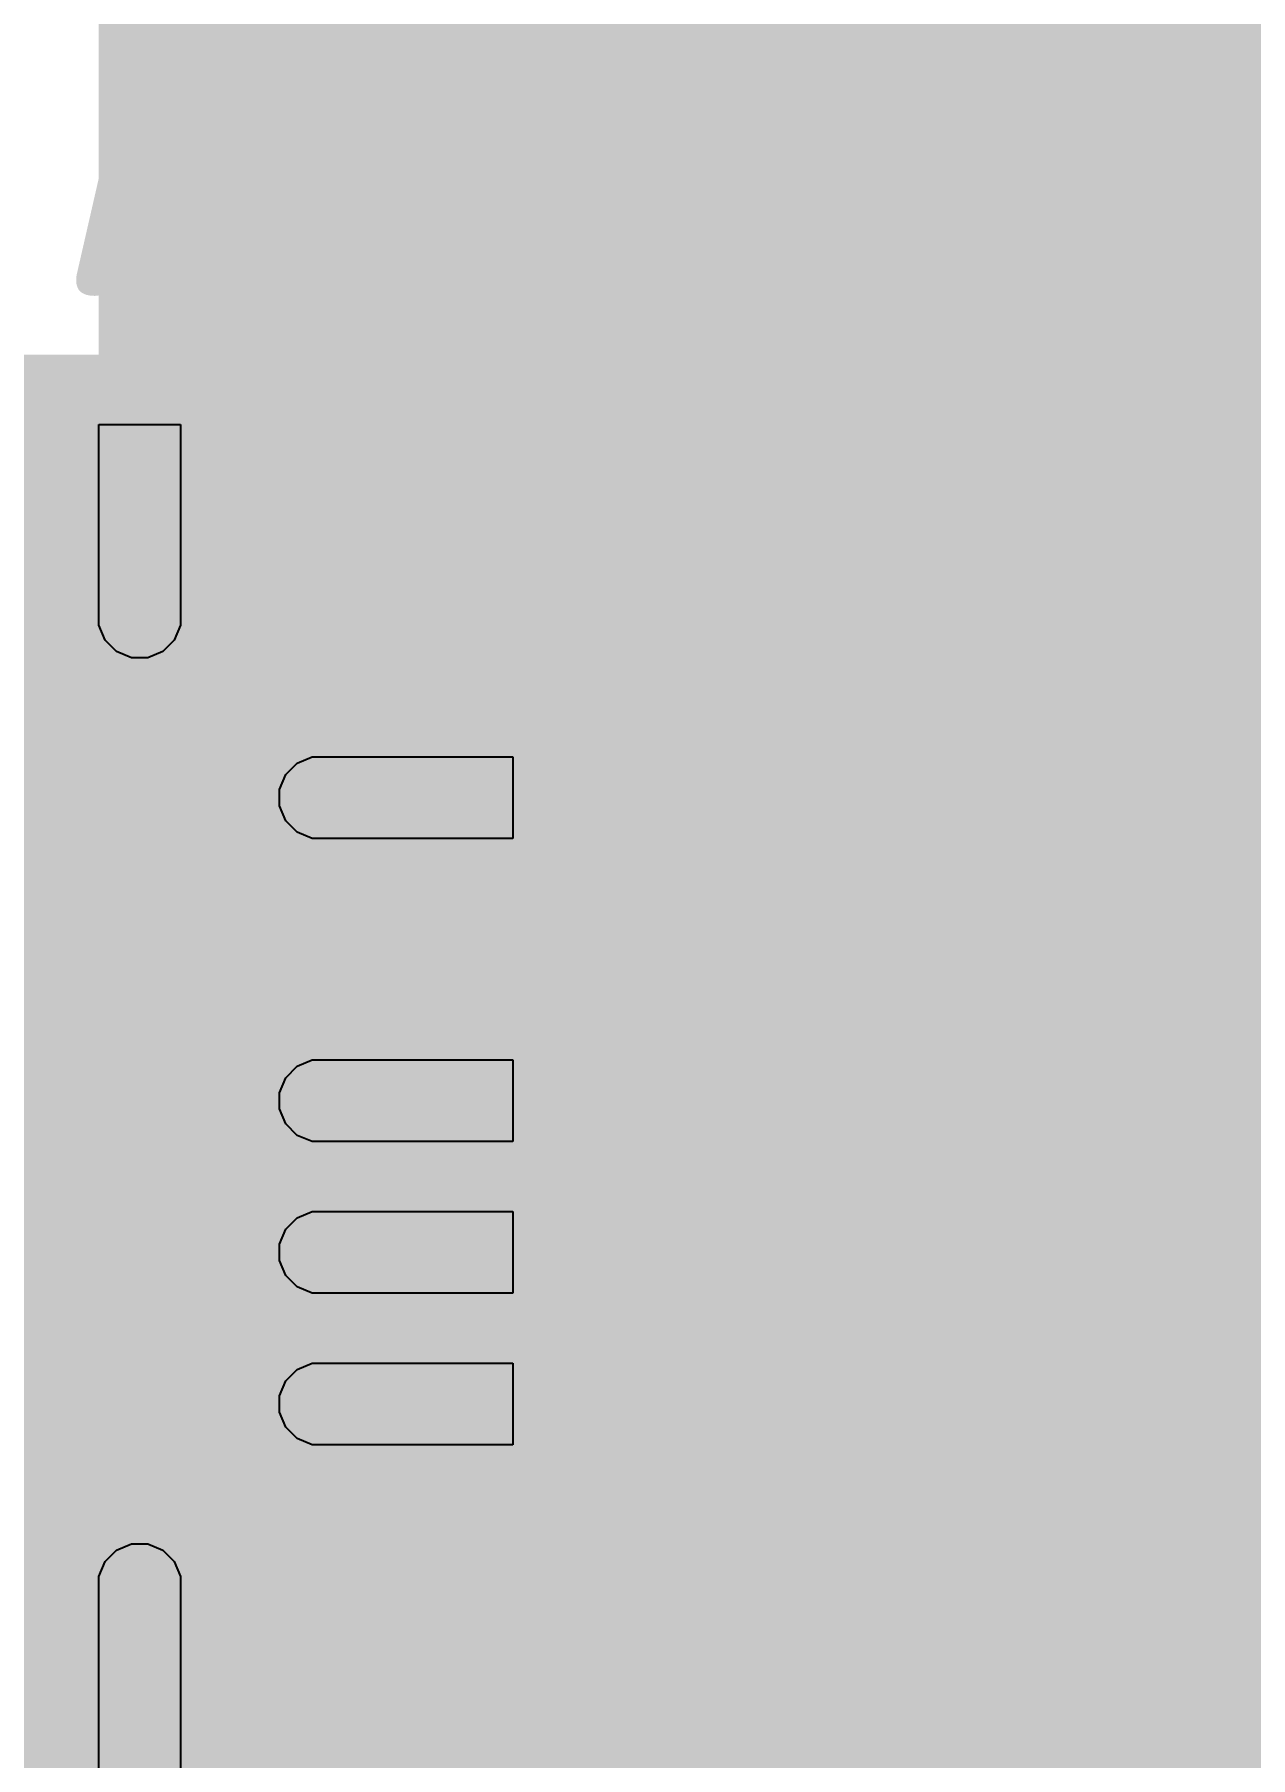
# Model space of a CAD drawing. Header units: inches. Extents: x 0 to 220, y 0 to 115.
# Drawn here: x 140.75 to 145.96, y 5.98 to 13.37 of the extents above; entities that cross this region are included whole.
import ezdxf

# ---------------------------------------------------------------- set-up
doc = ezdxf.new("R2010")
doc.units = ezdxf.units.IN
for name, color, linetype in [('Bottom Layer- Bottom', 5, 'Continuous'), ('Bottom Solder- Bot Mask', 6, 'Continuous'), ('Mechanical 13', 56, 'Continuous'), ('Mechanical 15', 56, 'Continuous'), ('Top 3D Body', 56, 'Continuous'), ('Top Assembly', 56, 'Continuous'), ('Top Courtyard', 56, 'Continuous'), ('Top Layer- Top', 1, 'Continuous'), ('Top Overlay- Top Silk', 2, 'Continuous'), ('Top Paste- Top Paste', 8, 'Continuous'), ('Top Solder- Top Mask', 216, 'Continuous')]:
    doc.layers.add(name, color=color, linetype=linetype)
doc.styles.add('Arial', font='', dxfattribs={"height": 0.2})
doc.styles.add('GOST type B', font='', dxfattribs={"height": 0.2})
doc.styles.get('Arial').set_extended_font_data('Arial')
doc.styles.get('GOST type B').set_extended_font_data('GOST type B')

# ---------------------------------------------------------------- blocks, each defined once
blk = doc.blocks.new('20_VQFN_156')
at = {"layer": 'Bottom Layer- Bottom'}
h = blk.add_hatch(color=7, dxfattribs=at)
edge = h.paths.add_edge_path()
edge.add_arc((1.00000054, 1.00000054), 0.2999994, 0, 360)
h = blk.add_hatch(color=7, dxfattribs=at)
edge = h.paths.add_edge_path()
edge.add_arc((1.00000054, 0), 0.2999994, 0, 360)
h = blk.add_hatch(color=7, dxfattribs=at)
edge = h.paths.add_edge_path()
edge.add_arc((1.00000054, -1.00000054), 0.2999994, 0, 360)
at = {"layer": 'Bottom Solder- Bot Mask'}
h = blk.add_hatch(color=7, dxfattribs=at)
edge = h.paths.add_edge_path()
edge.add_arc((1.00000054, 1.00000054), 0.2999994, 0, 360)
h = blk.add_hatch(color=7, dxfattribs=at)
edge = h.paths.add_edge_path()
edge.add_arc((1.00000054, 0), 0.2999994, 0, 360)
h = blk.add_hatch(color=7, dxfattribs=at)
edge = h.paths.add_edge_path()
edge.add_arc((1.00000054, -1.00000054), 0.2999994, 0, 360)
at = {"layer": 'Top Layer- Top'}
h = blk.add_hatch(color=1, dxfattribs=at)
edge = h.paths.add_edge_path()
edge.add_line((1.47500086, 2.89999928), (1.47500086, 2.07499966))
edge.add_arc((1.29999994, 2.07499966), 0.17500092, 270, 360, ccw=False)
edge.add_arc((1.29999994, 2.07499966), 0.17500092, 180, 270, ccw=False)
edge.add_line((1.12499902, 2.07499966), (1.12499902, 2.89999928))
edge.add_line((1.12499902, 2.89999928), (1.47500086, 2.89999928))
h = blk.add_hatch(color=7, dxfattribs=at)
edge = h.paths.add_edge_path()
edge.add_arc((1.29999994, 2.41805206), 0.15750032, 0, 360)
blk.add_hatch(color=7, dxfattribs=at).paths.add_polyline_path([(-1.57499939, 1.57499939), (1.57499939, 1.57499939), (1.57499939, -1.57499939), (-1.57499939, -1.57499939)])
h = blk.add_hatch(color=1, dxfattribs=at)
edge = h.paths.add_edge_path()
edge.add_line((2.89999928, 1.12499902), (2.07499966, 1.12499902))
edge.add_arc((2.07499966, 1.29999994), 0.17500092, 180, 270, ccw=False)
edge.add_arc((2.07499966, 1.29999994), 0.17500092, 90, 180, ccw=False)
edge.add_line((2.07499966, 1.47500086), (2.89999928, 1.47500086))
edge.add_line((2.89999928, 1.47500086), (2.89999928, 1.12499902))
h = blk.add_hatch(color=7, dxfattribs=at)
edge = h.paths.add_edge_path()
edge.add_arc((2.39999774, 1.29999994), 0.15750032, 0, 360)
h = blk.add_hatch(color=7, dxfattribs=at)
edge = h.paths.add_edge_path()
edge.add_arc((1.00000054, 1.00000054), 0.2999994, 0, 360)
h = blk.add_hatch(color=1, dxfattribs=at)
edge = h.paths.add_edge_path()
edge.add_line((2.89999928, 0.47500032), (2.07499966, 0.47500032))
edge.add_arc((2.07499966, 0.65000124), 0.17500092, 180.0000000000001, 270, ccw=False)
edge.add_arc((2.074995324015527, 0.6500030360289737), 0.1749965840247437, 89.99858035165812, 180.0005880393647, ccw=False)
edge.add_line((2.07499966, 0.8249996199999998), (2.89999928, 0.8249996199999998))
edge.add_line((2.89999928, 0.8249996199999998), (2.89999928, 0.47500032))
h = blk.add_hatch(color=7, dxfattribs=at)
edge = h.paths.add_edge_path()
edge.add_arc((2.39999774, 0.65000124), 0.15750032, 0, 360)
h = blk.add_hatch(color=7, dxfattribs=at)
edge = h.paths.add_edge_path()
edge.add_arc((1.00000054, 0), 0.2999994, 0, 360)
h = blk.add_hatch(color=1, dxfattribs=at)
edge = h.paths.add_edge_path()
edge.add_line((2.89999928, -0.17500092), (2.07499966, -0.17500092))
edge.add_arc((2.07499966, 0), 0.17500092, 180, 270, ccw=False)
edge.add_arc((2.07499966, 0), 0.17500092, 90, 180, ccw=False)
edge.add_line((2.07499966, 0.17500092), (2.89999928, 0.17500092))
edge.add_line((2.89999928, 0.17500092), (2.89999928, -0.17500092))
h = blk.add_hatch(color=7, dxfattribs=at)
edge = h.paths.add_edge_path()
edge.add_arc((2.41805206, 0), 0.15750032, 0, 360)
h = blk.add_hatch(color=1, dxfattribs=at)
edge = h.paths.add_edge_path()
edge.add_line((2.89999928, -0.8249996199999998), (2.07499966, -0.8249996199999998))
edge.add_arc((2.075001456073475, -0.6499969038820222), 0.1750027161271943, 180.0014196423068, 269.99941196667055, ccw=False)
edge.add_arc((2.07499966, -0.65000124), 0.17500092, 90, 180, ccw=False)
edge.add_line((2.07499966, -0.47500032), (2.89999928, -0.47500032))
edge.add_line((2.89999928, -0.47500032), (2.89999928, -0.8249996199999998))
h = blk.add_hatch(color=7, dxfattribs=at)
edge = h.paths.add_edge_path()
edge.add_arc((2.40000028, -0.65000124), 0.15750032, 0, 360)
h = blk.add_hatch(color=7, dxfattribs=at)
edge = h.paths.add_edge_path()
edge.add_arc((1.00000054, -1.00000054), 0.2999994, 0, 360)
h = blk.add_hatch(color=1, dxfattribs=at)
edge = h.paths.add_edge_path()
edge.add_line((2.89999928, -1.47500086), (2.07499966, -1.47500086))
edge.add_arc((2.07499966, -1.29999994), 0.17500092, 180, 270, ccw=False)
edge.add_arc((2.07499966, -1.29999994), 0.17500092, 90, 180, ccw=False)
edge.add_line((2.07499966, -1.12499902), (2.89999928, -1.12499902))
edge.add_line((2.89999928, -1.12499902), (2.89999928, -1.47500086))
h = blk.add_hatch(color=7, dxfattribs=at)
edge = h.paths.add_edge_path()
edge.add_arc((2.41805206, -1.29999994), 0.15750032, 0, 360)
h = blk.add_hatch(color=1, dxfattribs=at)
edge = h.paths.add_edge_path()
edge.add_line((1.12499902, -2.89999928), (1.12499902, -2.07499966))
edge.add_arc((1.29999994, -2.07499966), 0.17500092, 90, 180, ccw=False)
edge.add_arc((1.29999994, -2.07499966), 0.17500092, 0, 90, ccw=False)
edge.add_line((1.47500086, -2.07499966), (1.47500086, -2.89999928))
edge.add_line((1.47500086, -2.89999928), (1.12499902, -2.89999928))
h = blk.add_hatch(color=7, dxfattribs=at)
edge = h.paths.add_edge_path()
edge.add_arc((1.29999994, -2.40000028), 0.15750032, 0, 360)
at = {"layer": 'Top Paste- Top Paste'}
h = blk.add_hatch(color=8, dxfattribs=at)
edge = h.paths.add_edge_path()
edge.add_line((1.44999964, 2.8750006), (1.44999964, 2.07499966))
edge.add_arc((1.29999994, 2.07499966), 0.1499997, 270, 360, ccw=False)
edge.add_arc((1.29999994, 2.07499966), 0.1499997, 180, 270, ccw=False)
edge.add_line((1.15000024, 2.07499966), (1.15000024, 2.8750006))
edge.add_line((1.15000024, 2.8750006), (1.44999964, 2.8750006))
for points in [[(0.1499997, 0.1499997), (1.4499971, 0.1499997), (1.4499971, 1.4499971), (0.1499997, 1.4499971)], [(0.1499997, -1.44999964), (1.4499971, -1.44999964), (1.4499971, -0.15000224), (0.1499997, -0.15000224)]]:
    blk.add_hatch(color=7, dxfattribs=at).paths.add_polyline_path(points)
h = blk.add_hatch(color=8, dxfattribs=at)
edge = h.paths.add_edge_path()
edge.add_line((2.8750006, 1.15000024), (2.07499966, 1.15000024))
edge.add_arc((2.07499966, 1.29999994), 0.1499997, 180, 270, ccw=False)
edge.add_arc((2.07499966, 1.29999994), 0.1499997, 90, 180, ccw=False)
edge.add_line((2.07499966, 1.44999964), (2.8750006, 1.44999964))
edge.add_line((2.8750006, 1.44999964), (2.8750006, 1.15000024))
h = blk.add_hatch(color=8, dxfattribs=at)
edge = h.paths.add_edge_path()
edge.add_line((2.8750006, 0.499999), (2.07499966, 0.499999))
edge.add_arc((2.074997863974734, 0.6499969040266516), 0.1499979040374041, 179.9983437570373, 270.0006860407037, ccw=False)
edge.add_arc((2.07499966, 0.65000124), 0.1499997, 90, 180, ccw=False)
edge.add_line((2.07499966, 0.8000009399999999), (2.8750006, 0.8000009399999999))
edge.add_line((2.8750006, 0.8000009399999999), (2.8750006, 0.499999))
h = blk.add_hatch(color=8, dxfattribs=at)
edge = h.paths.add_edge_path()
edge.add_line((2.8750006, -0.1499997), (2.07499966, -0.1499997))
edge.add_arc((2.07499966, 3.69618646800518e-17), 0.1499997, 180, 270, ccw=False)
edge.add_arc((2.07499966, -3.69618646800518e-17), 0.1499997, 90, 180, ccw=False)
edge.add_line((2.07499966, 0.1499997), (2.8750006, 0.1499997))
edge.add_line((2.8750006, 0.1499997), (2.8750006, -0.1499997))
h = blk.add_hatch(color=8, dxfattribs=at)
edge = h.paths.add_edge_path()
edge.add_line((2.8750006, -0.8000009399999999), (2.07499966, -0.8000009399999999))
edge.add_arc((2.07499966, -0.65000124), 0.1499997, 180, 270, ccw=False)
edge.add_arc((2.075003996129102, -0.6500030360771837), 0.1500040361398554, 90.00165623474822, 179.9993139675107, ccw=False)
edge.add_line((2.07499966, -0.499999), (2.8750006, -0.499999))
edge.add_line((2.8750006, -0.499999), (2.8750006, -0.8000009399999999))
h = blk.add_hatch(color=8, dxfattribs=at)
edge = h.paths.add_edge_path()
edge.add_line((2.8750006, -1.44999964), (2.07499966, -1.44999964))
edge.add_arc((2.07499966, -1.29999994), 0.1499997, 180, 270, ccw=False)
edge.add_arc((2.07499966, -1.29999994), 0.1499997, 90, 180, ccw=False)
edge.add_line((2.07499966, -1.15000024), (2.8750006, -1.15000024))
edge.add_line((2.8750006, -1.15000024), (2.8750006, -1.44999964))
h = blk.add_hatch(color=8, dxfattribs=at)
edge = h.paths.add_edge_path()
edge.add_line((1.15000024, -2.8750006), (1.15000024, -2.07499966))
edge.add_arc((1.29999994, -2.07499966), 0.1499997, 90, 180, ccw=False)
edge.add_arc((1.29999994, -2.07499966), 0.1499997, 0, 90, ccw=False)
edge.add_line((1.44999964, -2.07499966), (1.44999964, -2.8750006))
edge.add_line((1.44999964, -2.8750006), (1.15000024, -2.8750006))
at = {"layer": 'Top Solder- Top Mask'}
h = blk.add_hatch(color=7, dxfattribs=at)
edge = h.paths.add_edge_path()
edge.add_arc((1.29999994, 2.41805206), 0.15750032, 0, 360)
for color, points in [(7, [(-1.57499939, 1.57499939), (1.57499939, 1.57499939), (1.57499939, -1.57499939), (-1.57499939, -1.57499939)]), (216, [(2.89999928, 0.47500032), (2.07499966, 0.47500032), (2.04018896, 0.47500032), (1.97586854, 0.5016423799999999), (1.9266408, 0.55087012), (1.89999874, 0.61519054), (1.89999874, 0.65000124), (1.89999874, 0.6848093999999999), (1.9266408, 0.74912982), (1.97586854, 0.7983575599999999), (2.04018896, 0.8250021599999999), (2.07499966, 0.8250021599999999), (2.07499966, 0.8249996199999998), (2.89999928, 0.8249996199999998)])]:
    blk.add_hatch(color=color, dxfattribs=at).paths.add_polyline_path(points)
h = blk.add_hatch(color=7, dxfattribs=at)
edge = h.paths.add_edge_path()
edge.add_arc((2.39999774, 1.29999994), 0.15750032, 0, 360)
h = blk.add_hatch(color=7, dxfattribs=at)
edge = h.paths.add_edge_path()
edge.add_arc((1.00000054, 1.00000054), 0.2999994, 0, 360)
h = blk.add_hatch(color=7, dxfattribs=at)
edge = h.paths.add_edge_path()
edge.add_arc((2.39999774, 0.65000124), 0.15750032, 0, 360)
h = blk.add_hatch(color=7, dxfattribs=at)
edge = h.paths.add_edge_path()
edge.add_arc((1.00000054, 0), 0.2999994, 0, 360)
h = blk.add_hatch(color=7, dxfattribs=at)
edge = h.paths.add_edge_path()
edge.add_arc((2.41805206, 0), 0.15750032, 0, 360)
h = blk.add_hatch(color=7, dxfattribs=at)
edge = h.paths.add_edge_path()
edge.add_arc((2.40000028, -0.65000124), 0.15750032, 0, 360)
h = blk.add_hatch(color=7, dxfattribs=at)
edge = h.paths.add_edge_path()
edge.add_arc((1.00000054, -1.00000054), 0.2999994, 0, 360)
h = blk.add_hatch(color=7, dxfattribs=at)
edge = h.paths.add_edge_path()
edge.add_arc((2.41805206, -1.29999994), 0.15750032, 0, 360)
h = blk.add_hatch(color=7, dxfattribs=at)
edge = h.paths.add_edge_path()
edge.add_arc((1.29999994, -2.40000028), 0.15750032, 0, 360)
at = {"layer": 'Top 3D Body'}
for points in [[(-2.5750012, 2.5750012, 0.1999996, 0.1999996, 0), (2.5750012, 2.5750012, 0.1999996, 0.1999996, 0)], [(2.5750012, -2.5750012, 0.1999996, 0.1999996, 0), (2.5750012, 2.5750012, 0.1999996, 0.1999996, 0)], [(-2.5750012, -2.5750012, 0.1999996, 0.1999996, 0), (2.5750012, -2.5750012, 0.1999996, 0.1999996, 0)]]:
    blk.add_lwpolyline(points, format="xyseb", dxfattribs=at)
for points in [[(2.5250013, 2.5750012, 0.0999998, 0.0999998, 1), (2.6250011, 2.5750012, 0.0999998, 0.0999998, 1)], [(2.5250013, 2.5750012, 0.0999998, 0.0999998, 1), (2.6250011, 2.5750012, 0.0999998, 0.0999998, 1)], [(2.5250013, -2.5750012, 0.0999998, 0.0999998, 1), (2.6250011, -2.5750012, 0.0999998, 0.0999998, 1)], [(2.5250013, -2.5750012, 0.0999998, 0.0999998, 1), (2.6250011, -2.5750012, 0.0999998, 0.0999998, 1)]]:
    blk.add_lwpolyline(points, format="xyseb", close=True, dxfattribs=at)
at = {"layer": 'Top Assembly'}
for points in [[(-3.00000162, 3.00000162, 0.1999996, 0.1999996, 0), (3.00000162, 3.00000162, 0.1999996, 0.1999996, 0)], [(3.00000162, -3.00000162, 0.1999996, 0.1999996, 0), (3.00000162, 3.00000162, 0.1999996, 0.1999996, 0)]]:
    blk.add_lwpolyline(points, format="xyseb", dxfattribs=at)
blk.add_lwpolyline([(2.95000172, 3.00000162, 0.0999998, 0.0999998, 1), (3.05000152, 3.00000162, 0.0999998, 0.0999998, 1)], format="xyseb", close=True, dxfattribs=at)
blk.add_lwpolyline([(2.95000172, 3.00000162, 0.0999998, 0.0999998, 1), (3.05000152, 3.00000162, 0.0999998, 0.0999998, 1)], format="xyseb", close=True, dxfattribs=at)
at = {"layer": 'Top Courtyard'}
for points in [[(-3.00000162, 3.00000162, 0.1999996, 0.1999996, 0), (3.00000162, 3.00000162, 0.1999996, 0.1999996, 0)], [(3.00000162, -3.00000162, 0.1999996, 0.1999996, 0), (3.00000162, 3.00000162, 0.1999996, 0.1999996, 0)]]:
    blk.add_lwpolyline(points, format="xyseb", dxfattribs=at)
blk.add_lwpolyline([(2.95000172, 3.00000162, 0.0999998, 0.0999998, 1), (3.05000152, 3.00000162, 0.0999998, 0.0999998, 1)], format="xyseb", close=True, dxfattribs=at)
blk.add_lwpolyline([(2.95000172, 3.00000162, 0.0999998, 0.0999998, 1), (3.05000152, 3.00000162, 0.0999998, 0.0999998, 1)], format="xyseb", close=True, dxfattribs=at)
at = {"layer": 'Top Overlay- Top Silk'}
for points in [[(1.85000138, 2.5750012, 0.1999996, 0.1999996, 0), (2.5750012, 2.5750012, 0.1999996, 0.1999996, 0)], [(2.5750012, 1.85000138, 0.1999996, 0.1999996, 0), (2.5750012, 2.5750012, 0.1999996, 0.1999996, 0)], [(2.5750012, -2.5750012, 0.1999996, 0.1999996, 0), (2.5750012, -1.85000138, 0.1999996, 0.1999996, 0)], [(1.85000138, -2.5750012, 0.1999996, 0.1999996, 0), (2.5750012, -2.5750012, 0.1999996, 0.1999996, 0)]]:
    blk.add_lwpolyline(points, format="xyseb", dxfattribs=at)
for points in [[(1.80000148, 2.5750012, 0.0999998, 0.0999998, 1), (1.90000128, 2.5750012, 0.0999998, 0.0999998, 1)], [(2.5250013, 2.5750012, 0.0999998, 0.0999998, 1), (2.6250011, 2.5750012, 0.0999998, 0.0999998, 1)], [(2.5250013, 2.5750012, 0.0999998, 0.0999998, 1), (2.6250011, 2.5750012, 0.0999998, 0.0999998, 1)], [(2.5250013, 1.85000138, 0.0999998, 0.0999998, 1), (2.6250011, 1.85000138, 0.0999998, 0.0999998, 1)], [(2.5250013, -1.85000138, 0.0999998, 0.0999998, 1), (2.6250011, -1.85000138, 0.0999998, 0.0999998, 1)], [(1.80000148, -2.5750012, 0.0999998, 0.0999998, 1), (1.90000128, -2.5750012, 0.0999998, 0.0999998, 1)], [(2.5250013, -2.5750012, 0.0999998, 0.0999998, 1), (2.6250011, -2.5750012, 0.0999998, 0.0999998, 1)], [(2.5250013, -2.5750012, 0.0999998, 0.0999998, 1), (2.6250011, -2.5750012, 0.0999998, 0.0999998, 1)]]:
    blk.add_lwpolyline(points, format="xyseb", close=True, dxfattribs=at)
at = {"layer": 'Top Solder- Top Mask'}
for p, q in [((1.12499902, 2.07499966), (1.12499902, 2.89999928)), ((1.12499902, 2.89999928), (1.47500086, 2.89999928)), ((1.47500086, 2.89999928), (1.47500086, 2.07499966)), ((1.12499902, 2.04018896), (1.12499902, 2.07499966)), ((1.12499902, 2.07499966), (1.12499902, 2.07499966)), ((1.47500086, 2.07499966), (1.47500086, 2.04018896)), ((1.15164108, 1.97586854), (1.12499902, 2.04018896)), ((1.47500086, 2.04018896), (1.44835626, 1.97586854)), ((1.20086882, 1.9266408), (1.15164108, 1.97586854)), ((1.26518924, 1.89999874), (1.20086882, 1.9266408)), ((1.39912852, 1.9266408), (1.3348081, 1.89999874)), ((1.44835626, 1.97586854), (1.39912852, 1.9266408)), ((1.29999994, 1.89999874), (1.26518924, 1.89999874)), ((1.3348081, 1.89999874), (1.29999994, 1.89999874)), ((1.9266408, 1.39912852), (1.97586854, 1.44835626)), ((1.97586854, 1.44835626), (2.04018896, 1.47500086)), ((2.04018896, 1.47500086), (2.07499966, 1.47500086)), ((2.07499966, 1.47500086), (2.07499966, 1.47500086)), ((2.07499966, 1.47500086), (2.89999928, 1.47500086)), ((2.89999928, 1.47500086), (2.89999928, 1.12499902)), ((1.89999874, 1.3348081), (1.9266408, 1.39912852)), ((1.89999874, 1.29999994), (1.89999874, 1.3348081)), ((1.89999874, 1.26518924), (1.89999874, 1.29999994)), ((1.9266408, 1.20086882), (1.89999874, 1.26518924)), ((1.97586854, 1.15164108), (1.9266408, 1.20086882)), ((2.04018896, 1.12499902), (1.97586854, 1.15164108)), ((2.07499966, 1.12499902), (2.04018896, 1.12499902)), ((2.89999928, 1.12499902), (2.07499966, 1.12499902)), ((1.9266408, 0.09912858), (1.97586854, 0.14835632)), ((1.97586854, 0.14835632), (2.04018896, 0.17500092)), ((2.04018896, 0.17500092), (2.07499966, 0.17500092)), ((2.07499966, 0.17500092), (2.07499966, 0.17500092)), ((2.07499966, 0.17500092), (2.89999928, 0.17500092)), ((2.89999928, 0.17500092), (2.89999928, -0.17500092)), ((1.89999874, 0.03480816), (1.9266408, 0.09912858)), ((1.89999874, 0), (1.89999874, 0.03480816)), ((1.89999874, -0.0348107), (1.89999874, 0)), ((1.9266408, -0.09913112), (1.89999874, -0.0348107)), ((1.97586854, -0.14835886), (1.9266408, -0.09913112)), ((2.04018896, -0.17500092), (1.97586854, -0.14835886)), ((2.07499966, -0.17500092), (2.04018896, -0.17500092)), ((2.89999928, -0.17500092), (2.07499966, -0.17500092)), ((1.9266408, -0.5508726599999999), (1.97586854, -0.50164492)), ((1.97586854, -0.50164492), (2.04018896, -0.47500032)), ((2.04018896, -0.47500032), (2.07499966, -0.47500032)), ((2.07499966, -0.47500032), (2.07499966, -0.47500032)), ((2.07499966, -0.47500032), (2.89999928, -0.47500032)), ((2.89999928, -0.47500032), (2.89999928, -0.8249996199999998)), ((1.89999874, -0.61519308), (1.9266408, -0.5508726599999999)), ((1.89999874, -0.65000124), (1.89999874, -0.61519308)), ((1.89999874, -0.68481194), (1.89999874, -0.65000124)), ((1.9266408, -0.7491323599999999), (1.89999874, -0.68481194)), ((1.97586854, -0.7983601), (1.9266408, -0.7491323599999999)), ((2.04018896, -0.8250021599999999), (1.97586854, -0.7983601)), ((2.07499966, -0.8250021599999999), (2.04018896, -0.8250021599999999)), ((2.89999928, -0.8249996199999998), (2.07499966, -0.8250021599999999)), ((1.9266408, -1.20087136), (1.97586854, -1.15164362)), ((1.97586854, -1.15164362), (2.04018896, -1.12499902)), ((2.04018896, -1.12499902), (2.07499966, -1.12499902)), ((2.07499966, -1.12499902), (2.07499966, -1.12499902)), ((2.07499966, -1.12499902), (2.89999928, -1.12499902)), ((2.89999928, -1.12499902), (2.89999928, -1.47500086)), ((1.89999874, -1.26519178), (1.9266408, -1.20087136)), ((1.89999874, -1.29999994), (1.89999874, -1.26519178)), ((1.89999874, -1.33481064), (1.89999874, -1.29999994)), ((1.9266408, -1.39913106), (1.89999874, -1.33481064)), ((1.97586854, -1.4483588), (1.9266408, -1.39913106)), ((2.04018896, -1.47500086), (1.97586854, -1.4483588)), ((2.07499966, -1.47500086), (2.04018896, -1.47500086)), ((2.89999928, -1.47500086), (2.07499966, -1.47500086)), ((1.20086882, -1.92664334), (1.26518924, -1.89999874)), ((1.26518924, -1.89999874), (1.29999994, -1.89999874)), ((1.29999994, -1.89999874), (1.3348081, -1.89999874)), ((1.3348081, -1.89999874), (1.39912852, -1.92664334)), ((1.12499902, -2.0401915), (1.15164108, -1.97587108)), ((1.15164108, -1.97587108), (1.20086882, -1.92664334)), ((1.39912852, -1.92664334), (1.44835626, -1.97587108)), ((1.44835626, -1.97587108), (1.47500086, -2.0401915)), ((1.12499902, -2.07499966), (1.12499902, -2.0401915)), ((1.47500086, -2.0401915), (1.47500086, -2.07499966)), ((1.12499902, -2.89999928), (1.12499902, -2.07499966)), ((1.47500086, -2.07499966), (1.47500086, -2.07499966)), ((1.47500086, -2.07499966), (1.47500086, -2.89999928))]:
    blk.add_line(p, q, dxfattribs=at)
at = {"layer": 'Top Assembly', "style": 'Arial'}
blk.add_text('DA17', height=1.00000054, dxfattribs=at).set_placement((0, -0.18824448))
blk = doc.blocks.new('CAP__0805_177')
at = {"layer": 'Top Layer- Top'}
for points in [[(-1.50000081, -0.62500002), (-1.50000081, 0.62500002), (-0.5000002699999999, 0.62500002), (-0.50000027, -0.62500002)], [(0.5000002699999999, -0.62500002), (0.50000027, 0.62500002), (1.50000081, 0.62500002), (1.50000081, -0.62500002)]]:
    blk.add_hatch(color=7, dxfattribs=at).paths.add_polyline_path(points)
at = {"layer": 'Top Paste- Top Paste'}
for points in [[(-1.50000081, -0.62500002), (-1.50000081, 0.62500002), (-0.5000002699999999, 0.62500002), (-0.50000027, -0.62500002)], [(0.5000002699999999, -0.62500002), (0.50000027, 0.62500002), (1.50000081, 0.62500002), (1.50000081, -0.62500002)]]:
    blk.add_hatch(color=7, dxfattribs=at).paths.add_polyline_path(points)
at = {"layer": 'Top Solder- Top Mask'}
for points in [[(-1.60160081, -0.72660002), (-1.60160081, 0.72660002), (-0.3984002699999999, 0.72660002), (-0.3984002700000001, -0.72660002)], [(0.3984002699999999, -0.72660002), (0.3984002700000001, 0.72660002), (1.60160081, 0.72660002), (1.60160081, -0.72660002)]]:
    blk.add_hatch(color=7, dxfattribs=at).paths.add_polyline_path(points)
at = {"layer": 'Mechanical 13'}
for points in [[(-0.94918784, 0.5999987999999999, 0.0999998, 0.0999998, 0), (-0.94918784, -0.5999987999999999, 0.0999998, 0.0999998, 0)], [(-0.94918784, 0.5999987999999999, 0.0999998, 0.0999998, 0), (1.05000044, 0.5999987999999999, 0.0999998, 0.0999998, 0)], [(1.05000044, 0.5999987999999999, 0.0999998, 0.0999998, 0), (1.05000044, -0.5999987999999999, 0.0999998, 0.0999998, 0)], [(-0.94918784, -0.5999987999999999, 0.0999998, 0.0999998, 0), (1.05000044, -0.5999987999999999, 0.0999998, 0.0999998, 0)]]:
    blk.add_lwpolyline(points, format="xyseb", dxfattribs=at)
for points in [[(-0.97418652, 0.5999987999999999, 0.0499999, 0.0499999, 1), (-0.92418916, 0.5999987999999999, 0.0499999, 0.0499999, 1)], [(-0.97418652, 0.5999987999999999, 0.0499999, 0.0499999, 1), (-0.92418916, 0.5999987999999999, 0.0499999, 0.0499999, 1)], [(1.02500176, 0.5999987999999999, 0.0499999, 0.0499999, 1), (1.07499912, 0.5999987999999999, 0.0499999, 0.0499999, 1)], [(1.02500176, 0.5999987999999999, 0.0499999, 0.0499999, 1), (1.07499912, 0.5999987999999999, 0.0499999, 0.0499999, 1)], [(-0.97418652, -0.5999987999999999, 0.0499999, 0.0499999, 1), (-0.92418916, -0.5999987999999999, 0.0499999, 0.0499999, 1)], [(-0.97418652, -0.5999987999999999, 0.0499999, 0.0499999, 1), (-0.92418916, -0.5999987999999999, 0.0499999, 0.0499999, 1)], [(1.02500176, -0.5999987999999999, 0.0499999, 0.0499999, 1), (1.07499912, -0.5999987999999999, 0.0499999, 0.0499999, 1)], [(1.02500176, -0.5999987999999999, 0.0499999, 0.0499999, 1), (1.07499912, -0.5999987999999999, 0.0499999, 0.0499999, 1)]]:
    blk.add_lwpolyline(points, format="xyseb", close=True, dxfattribs=at)
at = {"layer": 'Mechanical 15'}
for points in [[(-1.69999914, 0.7000011399999999, 0.0999998, 0.0999998, 0), (1.69999914, 0.7000011399999999, 0.0999998, 0.0999998, 0)], [(-1.69999914, 0.7000011399999999, 0.0999998, 0.0999998, 0), (-1.69999914, -0.7000011399999999, 0.0999998, 0.0999998, 0)], [(1.69999914, 0.7000011399999999, 0.0999998, 0.0999998, 0), (1.69999914, -0.7000011399999999, 0.0999998, 0.0999998, 0)], [(0, 0.499999, 0.0999998, 0.0999998, 0), (0, -0.499999, 0.0999998, 0.0999998, 0)], [(-0.499999, 0, 0.0999998, 0.0999998, 0), (0.50000154, 0, 0.0999998, 0.0999998, 0)], [(-1.69999914, -0.7000011399999999, 0.0999998, 0.0999998, 0), (1.69999914, -0.7000011399999999, 0.0999998, 0.0999998, 0)]]:
    blk.add_lwpolyline(points, format="xyseb", dxfattribs=at)
for points in [[(-1.72499782, 0.7000011399999999, 0.0499999, 0.0499999, 1), (-1.67500046, 0.7000011399999999, 0.0499999, 0.0499999, 1)], [(-1.72499782, 0.7000011399999999, 0.0499999, 0.0499999, 1), (-1.67500046, 0.7000011399999999, 0.0499999, 0.0499999, 1)], [(1.67500046, 0.7000011399999999, 0.0499999, 0.0499999, 1), (1.72499782, 0.7000011399999999, 0.0499999, 0.0499999, 1)], [(1.67500046, 0.7000011399999999, 0.0499999, 0.0499999, 1), (1.72499782, 0.7000011399999999, 0.0499999, 0.0499999, 1)], [(-0.02499868, 0.499999, 0.0499999, 0.0499999, 1), (0.02499868, 0.499999, 0.0499999, 0.0499999, 1)], [(-0.5249976799999999, 0, 0.0499999, 0.0499999, 1), (-0.47500032, 0, 0.0499999, 0.0499999, 1)], [(0.47500286, 0, 0.0499999, 0.0499999, 1), (0.52500022, 0, 0.0499999, 0.0499999, 1)], [(-0.02499868, -0.499999, 0.0499999, 0.0499999, 1), (0.02499868, -0.499999, 0.0499999, 0.0499999, 1)], [(-1.72499782, -0.7000011399999999, 0.0499999, 0.0499999, 1), (-1.67500046, -0.7000011399999999, 0.0499999, 0.0499999, 1)], [(-1.72499782, -0.7000011399999999, 0.0499999, 0.0499999, 1), (-1.67500046, -0.7000011399999999, 0.0499999, 0.0499999, 1)], [(1.67500046, -0.7000011399999999, 0.0499999, 0.0499999, 1), (1.72499782, -0.7000011399999999, 0.0499999, 0.0499999, 1)], [(1.67500046, -0.7000011399999999, 0.0499999, 0.0499999, 1), (1.72499782, -0.7000011399999999, 0.0499999, 0.0499999, 1)]]:
    blk.add_lwpolyline(points, format="xyseb", close=True, dxfattribs=at)
at = {"layer": 'Top Overlay- Top Silk'}
for points in [[(-1.69999914, 0.8249996199999998, 0.1999996, 0.1999996, 0), (-1.69999914, -0.8249996199999998, 0.1999996, 0.1999996, 0)], [(-1.69999914, 0.8249996199999998, 0.1999996, 0.1999996, 0), (1.69999914, 0.8249996199999998, 0.1999996, 0.1999996, 0)], [(1.69999914, 0.8249996199999998, 0.1999996, 0.1999996, 0), (1.69999914, -0.8249996199999998, 0.1999996, 0.1999996, 0)], [(-1.69999914, -0.8249996199999998, 0.1999996, 0.1999996, 0), (1.69999914, -0.8249996199999998, 0.1999996, 0.1999996, 0)]]:
    blk.add_lwpolyline(points, format="xyseb", dxfattribs=at)
for points in [[(-1.74999904, 0.8249996199999998, 0.0999998, 0.0999998, 1), (-1.64999924, 0.8249996199999998, 0.0999998, 0.0999998, 1)], [(-1.74999904, 0.8249996199999998, 0.0999998, 0.0999998, 1), (-1.64999924, 0.8249996199999998, 0.0999998, 0.0999998, 1)], [(1.64999924, 0.8249996199999998, 0.0999998, 0.0999998, 1), (1.74999904, 0.8249996199999998, 0.0999998, 0.0999998, 1)], [(1.64999924, 0.8249996199999998, 0.0999998, 0.0999998, 1), (1.74999904, 0.8249996199999998, 0.0999998, 0.0999998, 1)], [(-1.74999904, -0.8249996199999998, 0.0999998, 0.0999998, 1), (-1.64999924, -0.8249996199999998, 0.0999998, 0.0999998, 1)], [(-1.74999904, -0.8249996199999998, 0.0999998, 0.0999998, 1), (-1.64999924, -0.8249996199999998, 0.0999998, 0.0999998, 1)], [(1.64999924, -0.8249996199999998, 0.0999998, 0.0999998, 1), (1.74999904, -0.8249996199999998, 0.0999998, 0.0999998, 1)], [(1.64999924, -0.8249996199999998, 0.0999998, 0.0999998, 1), (1.74999904, -0.8249996199999998, 0.0999998, 0.0999998, 1)]]:
    blk.add_lwpolyline(points, format="xyseb", close=True, dxfattribs=at)

msp = doc.modelspace()

# ---------------------------------------------------------------- hatches: boundary and pattern name
at = {"layer": 'Bottom Layer- Bottom'}
msp.add_hatch(color=7, dxfattribs=at).paths.add_polyline_path([(133.7499992, 3.50000062), (160.249997, 3.50000062), (160.249997, 11.99999886), (133.7499992, 11.99999886)])
at = {"layer": 'Top Layer- Top'}
for color, points in [(1, [(155.45726084, 9.924999199999998), (155.45726084, 15.40000222), (141.02499862, 15.40000222), (141.02499862, 10.71733442), (141.01685538, 10.70919118), (141.02604764, 10.69999892), (141.79999834, 10.69999892), (141.79999834, 10.06519196), (141.9401911, 9.924999199999998)]), (1, [(142.79999888, 9.924999199999998), (142.79999888, 13.199999), (141.02499862, 13.199999), (141.02499862, 10.71733442), (141.01685538, 10.70919118), (141.02604764, 10.69999892), (141.79999834, 10.69999892), (141.79999834, 10.06519196), (141.9401911, 9.924999199999998)]), (7, [(141.21740362, 7.32499932), (141.97499926, 7.32499932), (141.97499926, 7.675001159999999), (141.21740362, 7.675001159999999)])]:
    msp.add_hatch(color=color, dxfattribs=at).paths.add_polyline_path(points)

# ---------------------------------------------------------------- linework, layer by layer
for points in [[(145.69999816, 8.711184, 0.254, 0.254, 0), (145.69999816, 10.27500104, 0.254, 0.254, 0)], [(142.29999734, 9.45000142, 0.254, 0.254, 0), (143.69999962, 9.45000142, 0.254, 0.254, 0)], [(143.69999962, 9.45000142, 0.254, 0.254, 0), (144.17499994, 8.9750011, 0.254, 0.254, 0)], [(144.17499994, 8.9750011, 0.254, 0.254, 0), (144.29999842, 8.9750011, 0.254, 0.254, 0)], [(139.8999996, 8.80000018, 0.254, 0.254, 0), (140.90000014, 7.799999639999999, 0.254, 0.254, 0)], [(142.31805166, 8.80000018, 0.254, 0.254, 0), (142.86381384, 8.80000018, 0.254, 0.254, 0)], [(142.86381384, 8.80000018, 0.254, 0.254, 0), (143.19633286, 8.467481159999998, 0.254, 0.254, 0)], [(145.08281372, 8.093999559999999, 0.254, 0.254, 0), (145.69999816, 8.711184, 0.254, 0.254, 0)], [(143.19633286, 8.41484982, 0.254, 0.254, 0), (143.19633286, 8.467481159999998, 0.254, 0.254, 0)], [(143.19633286, 8.41484982, 0.254, 0.254, 0), (143.51718312, 8.093999559999999, 0.254, 0.254, 0)], [(143.51718312, 8.093999559999999, 0.254, 0.254, 0), (145.08281372, 8.093999559999999, 0.254, 0.254, 0)], [(140.90000014, 7.799999639999999, 0.254, 0.254, 0), (141.19999954, 7.50000024, 0.254, 0.254, 0)], [(141.19999954, 6.399999899999999, 0.254, 0.254, 0), (141.19999954, 7.50000024, 0.254, 0.254, 0)], [(142.31805166, 7.50000024, 0.254, 0.254, 0), (143.64999972, 7.50000024, 0.254, 0.254, 0)], [(143.64999972, 7.50000024, 0.254, 0.254, 0), (144.17499994, 6.97500002, 0.254, 0.254, 0)], [(144.17499994, 6.97500002, 0.254, 0.254, 0), (144.29999842, 6.97500002, 0.254, 0.254, 0)], [(144.29999842, 6.97500002, 0.254, 0.254, 0), (146.50803058, 6.97500002, 0.254, 0.254, 0)]]:
    msp.add_lwpolyline(points, format="xyseb", dxfattribs=at)
for points in [[(145.63649816, 10.27500104, 0.127, 0.127, 1), (145.76349816, 10.27500104, 0.127, 0.127, 1)], [(142.23649734, 9.45000142, 0.127, 0.127, 1), (142.36349734, 9.45000142, 0.127, 0.127, 1)], [(143.63649962, 9.45000142, 0.127, 0.127, 1), (143.76349962, 9.45000142, 0.127, 0.127, 1)], [(143.63649962, 9.45000142, 0.127, 0.127, 1), (143.76349962, 9.45000142, 0.127, 0.127, 1)], [(144.11149994, 8.9750011, 0.127, 0.127, 1), (144.23849994, 8.9750011, 0.127, 0.127, 1)], [(144.11149994, 8.9750011, 0.127, 0.127, 1), (144.23849994, 8.9750011, 0.127, 0.127, 1)], [(144.23649842, 8.9750011, 0.127, 0.127, 1), (144.36349842, 8.9750011, 0.127, 0.127, 1)], [(142.25455166, 8.80000018, 0.127, 0.127, 1), (142.38155166, 8.80000018, 0.127, 0.127, 1)], [(142.80031384, 8.80000018, 0.127, 0.127, 1), (142.92731384, 8.80000018, 0.127, 0.127, 1)], [(142.80031384, 8.80000018, 0.127, 0.127, 1), (142.92731384, 8.80000018, 0.127, 0.127, 1)], [(145.63649816, 8.711184, 0.127, 0.127, 1), (145.76349816, 8.711184, 0.127, 0.127, 1)], [(145.63649816, 8.711184, 0.127, 0.127, 1), (145.76349816, 8.711184, 0.127, 0.127, 1)], [(143.13283286, 8.467481159999998, 0.127, 0.127, 1), (143.25983286, 8.467481159999998, 0.127, 0.127, 1)], [(143.13283286, 8.467481159999998, 0.127, 0.127, 1), (143.25983286, 8.467481159999998, 0.127, 0.127, 1)], [(143.13283286, 8.41484982, 0.127, 0.127, 1), (143.25983286, 8.41484982, 0.127, 0.127, 1)], [(143.13283286, 8.41484982, 0.127, 0.127, 1), (143.25983286, 8.41484982, 0.127, 0.127, 1)], [(143.45368312, 8.093999559999999, 0.127, 0.127, 1), (143.58068312, 8.093999559999999, 0.127, 0.127, 1)], [(143.45368312, 8.093999559999999, 0.127, 0.127, 1), (143.58068312, 8.093999559999999, 0.127, 0.127, 1)], [(145.01931372, 8.093999559999999, 0.127, 0.127, 1), (145.14631372, 8.093999559999999, 0.127, 0.127, 1)], [(145.01931372, 8.093999559999999, 0.127, 0.127, 1), (145.14631372, 8.093999559999999, 0.127, 0.127, 1)], [(140.83650014, 7.799999639999999, 0.127, 0.127, 1), (140.96350014, 7.799999639999999, 0.127, 0.127, 1)], [(140.83650014, 7.799999639999999, 0.127, 0.127, 1), (140.96350014, 7.799999639999999, 0.127, 0.127, 1)], [(141.13649954, 7.50000024, 0.127, 0.127, 1), (141.26349954, 7.50000024, 0.127, 0.127, 1)], [(141.13649954, 7.50000024, 0.127, 0.127, 1), (141.26349954, 7.50000024, 0.127, 0.127, 1)], [(142.25455166, 7.50000024, 0.127, 0.127, 1), (142.38155166, 7.50000024, 0.127, 0.127, 1)], [(143.58649972, 7.50000024, 0.127, 0.127, 1), (143.71349972, 7.50000024, 0.127, 0.127, 1)], [(143.58649972, 7.50000024, 0.127, 0.127, 1), (143.71349972, 7.50000024, 0.127, 0.127, 1)], [(144.11149994, 6.97500002, 0.127, 0.127, 1), (144.23849994, 6.97500002, 0.127, 0.127, 1)], [(144.11149994, 6.97500002, 0.127, 0.127, 1), (144.23849994, 6.97500002, 0.127, 0.127, 1)], [(144.23649842, 6.97500002, 0.127, 0.127, 1), (144.36349842, 6.97500002, 0.127, 0.127, 1)], [(144.23649842, 6.97500002, 0.127, 0.127, 1), (144.36349842, 6.97500002, 0.127, 0.127, 1)], [(141.13649954, 6.399999899999999, 0.127, 0.127, 1), (141.26349954, 6.399999899999999, 0.127, 0.127, 1)]]:
    msp.add_lwpolyline(points, format="xyseb", close=True, dxfattribs=at)

# ---------------------------------------------------------------- block references
msp.add_blockref('20_VQFN_156', (139.8999996, 8.80000018))
at = {"rotation": 90}
msp.add_blockref('CAP__0805_177', (144.29999842, 7.975000559999999), dxfattribs=at)

# ---------------------------------------------------------------- texts
at = {"layer": 'Top Overlay- Top Silk', "style": 'GOST type B'}
for s, p in [('DA17', (137.2187629, 12.25194654)), ('C35', (143.36519968, 10.29459968))]:
    msp.add_text(s, height=1.524, dxfattribs=at).set_placement(p)

doc.saveas('drawing.dxf')
